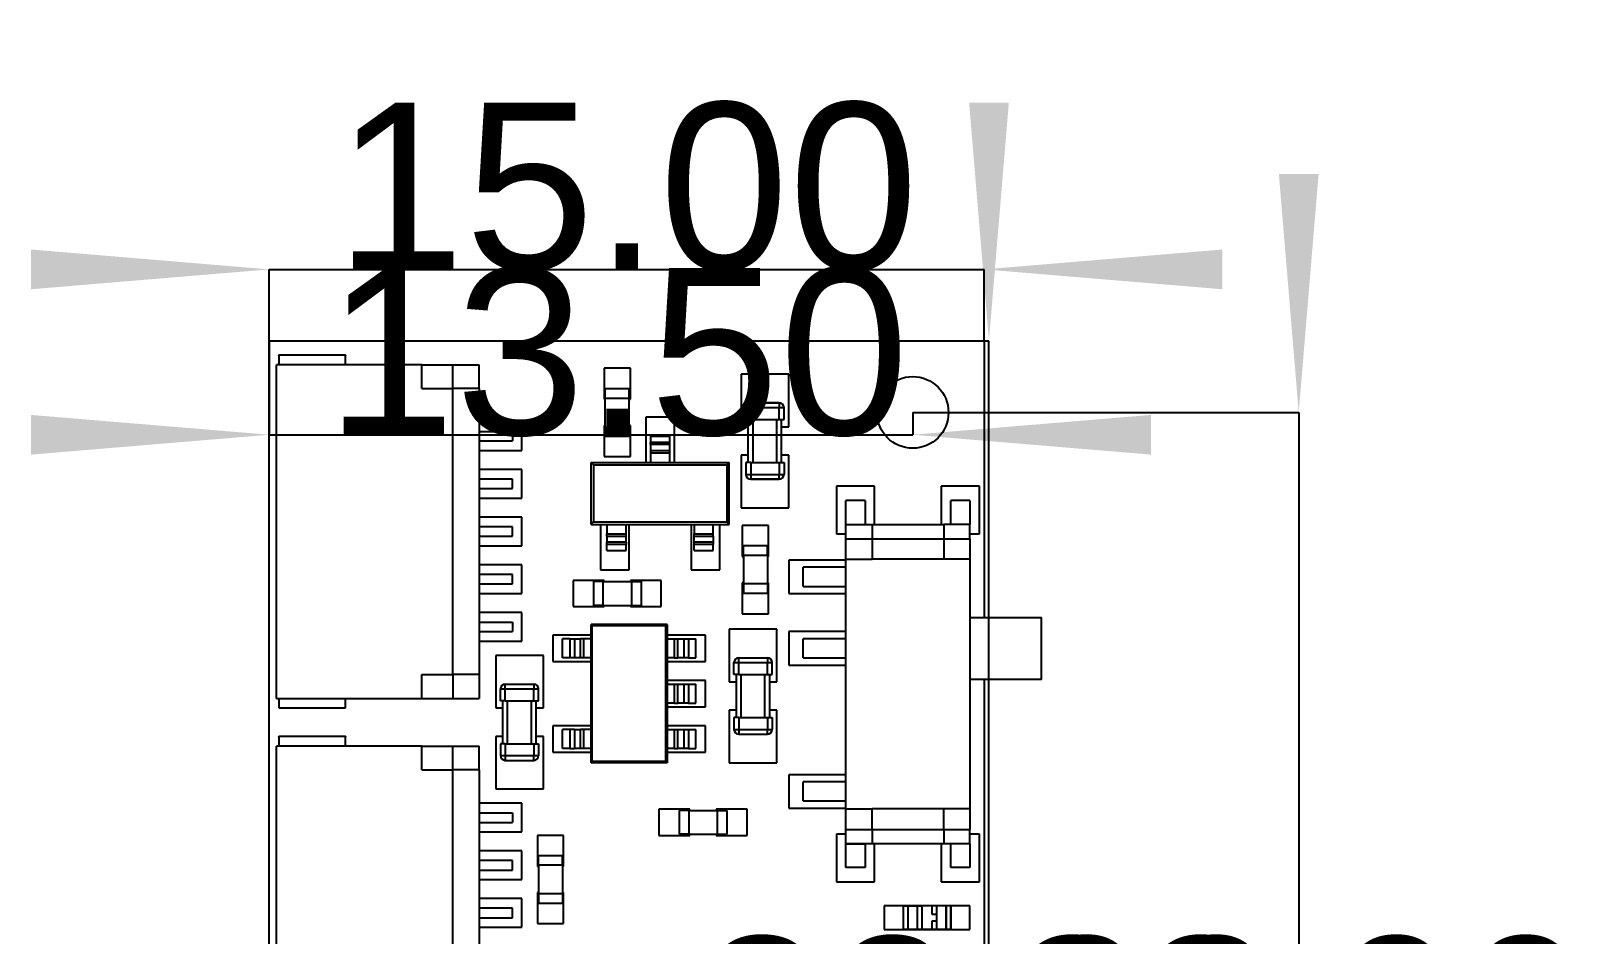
# Model space of a CAD drawing. Extents: x 119.2 to 174.2, y 86.4 to 135.7.
# Drawn here: x 141.6 to 174.16, y 111.49 to 130.45 of the extents above; entities that cross this region are included whole.
import ezdxf
from ezdxf.enums import TextEntityAlignment as Align

# ---------------------------------------------------------------- set-up
doc = ezdxf.new("R2010")
doc.units = 0
doc.layers.get('0').update_dxf_attribs({"linetype": 'CONTINUOUS'})
for name, color, linetype in [('Dimension', 7, 'CONTINUOUS'), ('Dimension001', 7, 'CONTINUOUS'), ('Dimension002', 7, 'CONTINUOUS'), ('Dimension003', 7, 'CONTINUOUS'), ('ProjItem010', 7, 'CONTINUOUS')]:
    doc.layers.add(name, color=color, linetype=linetype)
doc.styles.get("Standard").update_dxf_attribs({"font": 'arial.ttf'})
doc.dimstyles.get("Standard").update_dxf_attribs({"dimscale": 0, "dimtxt": 2.5, "dimasz": 2.5, "dimexe": 1.25, "dimexo": 0.625, "dimtad": 1, "dimtxsty": 'STANDARD', "dimcen": 2.5, "dimazin": 3, "dimtfac": 1, "dimtmove": 0, "dimatfit": 3})

# ---------------------------------------------------------------- blocks, each defined once
blk = doc.blocks.new('*Dimension')
at = {"color": 0}
for points in [[(141.6, 125.867), (141.6, 125.033), (146.6, 125.45)], [(166.6, 125.867), (166.6, 125.033), (161.6, 125.45)]]:
    blk.add_solid(points, dxfattribs=at)
at = {"layer": 'Dimension'}
for p, q in [((146.6, 123.95), (146.6, 125.45)), ((146.6, 125.45), (161.6, 125.45)), ((161.6, 123.95), (161.6, 125.45))]:
    blk.add_line(p, q, dxfattribs=at)
blk.add_text('15.00', height=3.5, dxfattribs=at).set_placement((154.1, 125.45), align=Align.CENTER)
blk = doc.blocks.new('*Dimension001')
at = {"color": 0}
for points in [[(168.617, 127.45), (167.783, 127.45), (168.2, 122.45)], [(168.617, 88.45), (167.783, 88.45), (168.2, 93.45)]]:
    blk.add_solid(points, dxfattribs=at)
at = {"layer": 'Dimension001'}
for p, q in [((160.1, 122.45), (168.2, 122.45)), ((168.2, 122.45), (168.2, 93.45)), ((160.1, 93.45), (168.2, 93.45))]:
    blk.add_line(p, q, dxfattribs=at)
blk.add_text('29.00', height=3.5, dxfattribs=at).set_placement((168.2, 107.95), align=Align.CENTER)
blk = doc.blocks.new('*Dimension002')
at = {"color": 0}
for points in [[(162.117, 128.95), (161.283, 128.95), (161.7, 123.95)], [(162.117, 86.95), (161.283, 86.95), (161.7, 91.95)]]:
    blk.add_solid(points, dxfattribs=at)
at = {"layer": 'Dimension002'}
for p, q in [((161.6, 123.95), (161.7, 123.95)), ((161.7, 91.95), (161.7, 123.95)), ((161.6, 91.95), (161.7, 91.95))]:
    blk.add_line(p, q, dxfattribs=at)
blk.add_text('32.00', height=3.5, dxfattribs=at).set_placement((161.7, 107.95), align=Align.CENTER)
blk = doc.blocks.new('*Dimension003')
at = {"color": 0}
for points in [[(141.6, 121.564), (141.6, 122.397), (146.6, 121.981)], [(165.1, 121.564), (165.1, 122.397), (160.1, 121.981)]]:
    blk.add_solid(points, dxfattribs=at)
at = {"layer": 'Dimension003'}
for p, q in [((146.6, 123.95), (146.6, 121.981)), ((160.1, 122.45), (160.1, 121.981)), ((146.6, 121.981), (160.1, 121.981))]:
    blk.add_line(p, q, dxfattribs=at)
blk.add_text('13.50', height=3.5, dxfattribs=at).set_placement((153.902, 121.981), align=Align.CENTER)

msp = doc.modelspace()

# ---------------------------------------------------------------- linework, layer by layer
at = {"layer": 'ProjItem010'}
for p, q in [((146.6, 91.95), (146.6, 123.95)), ((146.6, 123.95), (161.6, 123.95)), ((161.6, 123.95), (161.6, 118.15)), ((146.75, 116.45), (146.75, 123.45)), ((149.801, 123.45), (146.75, 123.45)), ((146.8, 123.646), (146.8, 123.45)), ((148.196, 123.65), (146.804, 123.65)), ((148.2, 123.45), (148.2, 123.646)), ((149.801, 122.95), (149.801, 123.45)), ((149.801, 123.45), (150.45, 123.45)), ((150.45, 123.45), (151, 123.45)), ((150.45, 122.95), (150.45, 123.45)), ((151, 122.95), (151, 123.45)), ((154.175, 123.375), (153.625, 123.375)), ((153.625, 123.375), (153.625, 122.725)), ((154.175, 122.725), (154.175, 123.375)), ((157.5, 123.25), (156.5, 123.25)), ((156.5, 123.25), (156.5, 122.15)), ((157.5, 122.15), (157.5, 123.25)), ((149.801, 122.95), (150.45, 122.95)), ((150.45, 116.95), (150.45, 122.95)), ((151, 122.95), (150.45, 122.95)), ((151, 122.95), (151, 116.95)), ((153.65, 122.95), (154.15, 122.95)), ((153.65, 122.75), (153.65, 122.95)), ((154.15, 122.75), (154.15, 122.95)), ((153.625, 122.725), (153.65, 122.725)), ((153.65, 122.75), (154.15, 122.75)), ((153.65, 122.75), (154.15, 122.75)), ((153.65, 122.15), (153.65, 122.75)), ((154.15, 122.15), (154.15, 122.75)), ((154.15, 122.725), (154.175, 122.725)), ((156.6, 122.3), (156.6, 122.55)), ((156.6, 122.3), (156.6, 122.55)), ((156.6, 122.3), (156.6, 122.55)), ((156.6, 122.3), (156.6, 122.55)), ((156.6, 122.3), (156.6, 122.55)), ((156.6, 122.3), (156.6, 122.55)), ((156.7, 122.65), (157.3, 122.65)), ((157.3, 122.65), (156.7, 122.65)), ((156.7, 122.65), (157.3, 122.65)), ((156.7, 122.65), (157.3, 122.65)), ((157.3, 122.65), (156.7, 122.65)), ((157.3, 122.65), (156.7, 122.65)), ((156.7, 122.3), (156.7, 122.55)), ((156.7, 122.55), (157.3, 122.55)), ((156.7, 122.3), (156.7, 122.55)), ((156.7, 122.55), (157.3, 122.55)), ((156.7, 122.3), (156.7, 122.55)), ((156.7, 122.55), (157.3, 122.55)), ((157.3, 122.3), (157.3, 122.55)), ((157.3, 122.3), (157.3, 122.55)), ((157.3, 122.3), (157.3, 122.55)), ((157.4, 122.3), (157.4, 122.55)), ((157.4, 122.3), (157.4, 122.55)), ((157.4, 122.3), (157.4, 122.55)), ((157.4, 122.3), (157.4, 122.55)), ((157.4, 122.3), (157.4, 122.55)), ((157.4, 122.3), (157.4, 122.55)), ((151.9, 122.25), (151, 122.25)), ((151.9, 121.65), (151.9, 122.25)), ((153.65, 122.175), (153.625, 122.175)), ((153.625, 122.175), (153.625, 121.525)), ((153.65, 122.15), (154.15, 122.15)), ((153.65, 122.15), (153.65, 121.95)), ((153.65, 122.15), (154.15, 122.15)), ((154.175, 122.175), (154.15, 122.175)), ((154.15, 122.15), (154.15, 121.95)), ((154.175, 121.525), (154.175, 122.175)), ((155.1, 122.35), (154.5, 122.35)), ((154.5, 122.35), (154.5, 121.4)), ((155.1, 121.4), (155.1, 122.35)), ((156.5, 122.15), (156.65, 122.15)), ((156.65, 121.4), (156.65, 122.3)), ((156.7, 122.3), (157.3, 122.3)), ((156.7, 122.3), (157.3, 122.3)), ((156.7, 122.3), (157.3, 122.3)), ((156.75, 121.4), (156.75, 122.3)), ((157.25, 121.4), (157.25, 122.3)), ((157.35, 121.4), (157.35, 122.3)), ((157.35, 121.4), (157.35, 122.3)), ((157.35, 122.15), (157.5, 122.15)), ((151, 122.05), (151.7, 122.05)), ((151, 121.85), (151.7, 121.85)), ((151.7, 122.05), (151.7, 121.85)), ((153.65, 121.95), (154.15, 121.95)), ((154.6, 121.95), (154.6, 121.818)), ((154.6, 121.95), (155, 121.95)), ((155, 121.818), (154.6, 121.818)), ((155, 121.95), (155, 121.818)), ((151, 121.65), (151.9, 121.65)), ((153.625, 121.525), (154.175, 121.525)), ((154.6, 121.773), (154.6, 121.65)), ((155, 121.773), (154.6, 121.773)), ((154.6, 121.65), (155, 121.65)), ((154.6, 121.6), (154.6, 121.4)), ((154.6, 121.6), (155, 121.6)), ((155, 121.773), (155, 121.65)), ((155, 121.6), (155, 121.4)), ((156.65, 121.55), (156.5, 121.55)), ((156.5, 121.55), (156.5, 120.45)), ((157.5, 121.55), (157.35, 121.55)), ((157.5, 120.45), (157.5, 121.55)), ((151.9, 121.25), (151, 121.25)), ((151.9, 120.65), (151.9, 121.25)), ((153.35, 121.4), (153.402, 121.348)), ((153.35, 121.4), (153.685, 121.4)), ((153.35, 120.1), (153.35, 121.4)), ((153.402, 121.348), (156.198, 121.348)), ((153.402, 121.348), (153.402, 120.152)), ((153.685, 121.4), (154.085, 121.4)), ((154.085, 121.4), (154.6, 121.4)), ((154.6, 121.4), (155, 121.4)), ((155, 121.4), (155.515, 121.4)), ((155.515, 121.4), (155.915, 121.4)), ((155.915, 121.4), (156.25, 121.4)), ((156.198, 121.348), (156.25, 121.4)), ((156.198, 121.348), (156.198, 120.152)), ((156.25, 120.1), (156.25, 121.4)), ((156.6, 121.4), (156.6, 121.15)), ((156.6, 121.4), (156.6, 121.15)), ((156.6, 121.4), (156.6, 121.15)), ((156.7, 121.4), (157.3, 121.4)), ((156.7, 121.4), (157.3, 121.4)), ((156.7, 121.4), (156.7, 121.15)), ((156.7, 121.4), (157.3, 121.4)), ((156.7, 121.4), (156.7, 121.15)), ((156.7, 121.4), (156.7, 121.15)), ((156.7, 121.15), (157.3, 121.15)), ((156.7, 121.15), (157.3, 121.15)), ((156.7, 121.15), (157.3, 121.15)), ((157.3, 121.4), (157.3, 121.15)), ((157.3, 121.4), (157.3, 121.15)), ((157.3, 121.4), (157.3, 121.15)), ((157.4, 121.4), (157.4, 121.15)), ((157.4, 121.4), (157.4, 121.15)), ((157.4, 121.4), (157.4, 121.15)), ((151.7, 121.05), (151, 121.05)), ((151, 120.85), (151.7, 120.85)), ((151.7, 120.85), (151.7, 121.05)), ((156.7, 121.05), (157.3, 121.05)), ((157.3, 121.05), (156.7, 121.05)), ((156.7, 121.05), (157.3, 121.05)), ((156.7, 121.05), (157.3, 121.05)), ((157.3, 121.05), (156.7, 121.05)), ((157.3, 121.05), (156.7, 121.05)), ((159.3, 120.9), (158.5, 120.9)), ((158.5, 120.9), (158.5, 119.9)), ((159.3, 120.1), (159.3, 120.9)), ((161.5, 120.9), (160.7, 120.9)), ((160.7, 120.9), (160.7, 120.1)), ((161.5, 119.9), (161.5, 120.9)), ((151, 120.65), (151.9, 120.65)), ((158.7, 120.1), (158.7, 120.6)), ((159.1, 120.6), (158.7, 120.6)), ((159.1, 120.6), (159.1, 120.1)), ((161.3, 120.6), (160.9, 120.6)), ((160.9, 120.1), (160.9, 120.6)), ((161.3, 120.6), (161.3, 120.1)), ((151.9, 120.25), (151, 120.25)), ((151.9, 119.65), (151.9, 120.25)), ((156.5, 120.45), (157.5, 120.45)), ((151.7, 120.05), (151, 120.05)), ((151, 119.85), (151.7, 119.85)), ((151.7, 119.85), (151.7, 120.05)), ((153.402, 120.152), (153.35, 120.1)), ((153.35, 120.1), (153.685, 120.1)), ((153.402, 120.152), (156.198, 120.152)), ((153.55, 120.1), (153.55, 119.15)), ((153.685, 120.1), (154.085, 120.1)), ((153.685, 120.1), (153.685, 119.9)), ((153.685, 119.9), (154.085, 119.9)), ((153.685, 119.85), (153.685, 119.727)), ((153.685, 119.85), (154.085, 119.85)), ((154.085, 120.1), (154.6, 120.1)), ((154.085, 119.9), (154.085, 120.1)), ((154.085, 119.727), (154.085, 119.85)), ((154.15, 119.15), (154.15, 120.1)), ((154.6, 120.1), (155, 120.1)), ((155, 120.1), (155.515, 120.1)), ((155.45, 120.1), (155.45, 119.15)), ((155.515, 120.1), (155.915, 120.1)), ((155.515, 120.1), (155.515, 119.9)), ((155.515, 119.9), (155.915, 119.9)), ((155.515, 119.727), (155.515, 119.85)), ((155.515, 119.85), (155.915, 119.85)), ((155.915, 120.1), (156.25, 120.1)), ((155.915, 119.9), (155.915, 120.1)), ((155.915, 119.85), (155.915, 119.727)), ((156.05, 119.15), (156.05, 120.1)), ((156.198, 120.152), (156.25, 120.1)), ((156.525, 120.075), (156.525, 119.425)), ((157.075, 120.075), (156.525, 120.075)), ((157.075, 119.425), (157.075, 120.075)), ((158.5, 119.9), (158.7, 119.9)), ((158.7, 120.1), (159.25, 120.1)), ((159.25, 120.1), (160.75, 120.1)), ((161.3, 120.1), (160.75, 120.1)), ((161.3, 119.9), (161.5, 119.9)), ((151, 119.65), (151.9, 119.65)), ((154.085, 119.727), (153.685, 119.727)), ((153.685, 119.55), (153.685, 119.682)), ((154.085, 119.682), (153.685, 119.682)), ((153.685, 119.55), (154.085, 119.55)), ((154.085, 119.55), (154.085, 119.682)), ((155.915, 119.727), (155.515, 119.727)), ((155.515, 119.55), (155.515, 119.682)), ((155.915, 119.682), (155.515, 119.682)), ((155.515, 119.55), (155.915, 119.55)), ((155.915, 119.55), (155.915, 119.682)), ((156.55, 119.45), (156.55, 119.65)), ((157.05, 119.65), (156.55, 119.65)), ((157.05, 119.45), (157.05, 119.65)), ((158.7, 119.37), (158.7, 119.8)), ((158.7, 119.8), (159.25, 119.8)), ((159.25, 119.8), (160.75, 119.8)), ((159.25, 119.8), (159.25, 119.37)), ((160.75, 119.8), (161.3, 119.8)), ((160.75, 119.8), (160.75, 119.37)), ((161.3, 119.8), (161.3, 119.37)), ((151.9, 119.25), (151, 119.25)), ((151.9, 118.65), (151.9, 119.25)), ((156.525, 119.425), (156.55, 119.425)), ((157.05, 119.45), (156.55, 119.45)), ((157.05, 119.45), (156.55, 119.45)), ((156.55, 119.45), (156.55, 118.85)), ((157.05, 119.45), (157.05, 118.85)), ((157.05, 119.425), (157.075, 119.425)), ((158.7, 119.35), (157.5, 119.35)), ((157.5, 119.35), (157.5, 118.65)), ((158.7, 119.2), (157.8, 119.2)), ((157.8, 118.8), (157.8, 119.2)), ((158.7, 114.13), (158.7, 119.37)), ((158.7, 119.37), (159.25, 119.37)), ((160.75, 119.37), (159.25, 119.37)), ((161.3, 119.37), (160.75, 119.37)), ((161.3, 119.37), (161.3, 114.13)), ((151.7, 119.05), (151, 119.05)), ((151.7, 118.85), (151.7, 119.05)), ((153.625, 118.925), (152.975, 118.925)), ((152.975, 118.925), (152.975, 118.375)), ((153.4, 118.9), (153.4, 118.4)), ((153.6, 118.9), (153.4, 118.9)), ((153.55, 119.15), (154.15, 119.15)), ((153.6, 118.9), (153.6, 118.4)), ((153.6, 118.9), (153.6, 118.4)), ((153.6, 118.9), (154.2, 118.9)), ((153.625, 118.9), (153.625, 118.925)), ((154.825, 118.925), (154.175, 118.925)), ((154.175, 118.925), (154.175, 118.9)), ((154.2, 118.9), (154.2, 118.4)), ((154.2, 118.9), (154.4, 118.9)), ((154.2, 118.9), (154.2, 118.4)), ((154.4, 118.9), (154.4, 118.4)), ((154.825, 118.375), (154.825, 118.925)), ((155.45, 119.15), (156.05, 119.15)), ((156.525, 118.875), (156.525, 118.225)), ((156.55, 118.875), (156.525, 118.875)), ((157.075, 118.875), (157.05, 118.875)), ((157.075, 118.225), (157.075, 118.875)), ((151, 118.85), (151.7, 118.85)), ((151, 118.65), (151.9, 118.65)), ((157.05, 118.85), (156.55, 118.85)), ((156.55, 118.85), (156.55, 118.65)), ((157.05, 118.85), (156.55, 118.85)), ((157.05, 118.65), (156.55, 118.65)), ((157.05, 118.85), (157.05, 118.65)), ((157.5, 118.65), (158.7, 118.65)), ((157.8, 118.8), (158.7, 118.8)), ((151.9, 118.25), (151, 118.25)), ((151.9, 117.65), (151.9, 118.25)), ((152.975, 118.375), (153.625, 118.375)), ((153.6, 118.4), (153.4, 118.4)), ((153.6, 118.4), (154.2, 118.4)), ((153.625, 118.375), (153.625, 118.4)), ((154.175, 118.4), (154.175, 118.375)), ((154.175, 118.375), (154.825, 118.375)), ((154.2, 118.4), (154.4, 118.4)), ((156.525, 118.225), (157.075, 118.225)), ((151, 118.05), (151.7, 118.05)), ((151.7, 118.05), (151.7, 117.85)), ((153.35, 115.1), (153.35, 118)), ((153.35, 118), (153.377, 117.973)), ((154.95, 118), (153.35, 118)), ((153.377, 115.127), (153.377, 117.973)), ((154.923, 117.973), (153.377, 117.973)), ((154.95, 118), (154.923, 117.973)), ((154.923, 115.127), (154.923, 117.973)), ((154.95, 118), (154.95, 115.1)), ((157.25, 117.9), (156.25, 117.9)), ((156.25, 117.9), (156.25, 116.8)), ((157.25, 116.8), (157.25, 117.9)), ((161.3, 118.15), (162.8, 118.15)), ((162.8, 116.85), (162.8, 118.15)), ((151, 117.85), (151.7, 117.85)), ((151, 117.65), (151.9, 117.65)), ((153.35, 117.775), (152.55, 117.775)), ((152.55, 117.775), (152.55, 117.225)), ((152.907, 117.7), (152.75, 117.7)), ((152.75, 117.3), (152.75, 117.7)), ((152.907, 117.7), (152.907, 117.3)), ((153.005, 117.7), (153.127, 117.7)), ((153.005, 117.7), (153.005, 117.3)), ((153.127, 117.3), (153.127, 117.7)), ((153.35, 117.7), (153.2, 117.7)), ((153.2, 117.3), (153.2, 117.7)), ((155.75, 117.775), (154.95, 117.775)), ((154.95, 117.7), (155.1, 117.7)), ((155.1, 117.3), (155.1, 117.7)), ((155.173, 117.7), (155.295, 117.7)), ((155.173, 117.3), (155.173, 117.7)), ((155.295, 117.7), (155.295, 117.3)), ((155.393, 117.7), (155.55, 117.7)), ((155.393, 117.7), (155.393, 117.3)), ((155.55, 117.3), (155.55, 117.7)), ((155.75, 117.225), (155.75, 117.775)), ((158.7, 117.85), (157.5, 117.85)), ((157.5, 117.85), (157.5, 117.15)), ((158.7, 117.7), (157.8, 117.7)), ((157.8, 117.3), (157.8, 117.7)), ((152.35, 117.35), (151.35, 117.35)), ((151.35, 117.35), (151.35, 116.25)), ((152.35, 116.25), (152.35, 117.35)), ((152.907, 117.3), (152.75, 117.3)), ((153.127, 117.3), (153.005, 117.3)), ((153.35, 117.3), (153.2, 117.3)), ((155.1, 117.3), (154.95, 117.3)), ((155.295, 117.3), (155.173, 117.3)), ((155.393, 117.3), (155.55, 117.3)), ((156.45, 117.3), (157.05, 117.3)), ((156.45, 117.3), (157.05, 117.3)), ((156.45, 117.3), (157.05, 117.3)), ((157.8, 117.3), (158.7, 117.3)), ((149.801, 116.95), (150.45, 116.95)), ((149.801, 116.45), (149.801, 116.95)), ((150.45, 116.95), (150.45, 116.45)), ((151, 116.95), (150.45, 116.95)), ((151, 116.95), (151, 116.45)), ((152.55, 117.225), (153.35, 117.225)), ((154.95, 117.225), (155.75, 117.225)), ((156.35, 116.95), (156.35, 117.2)), ((156.35, 116.95), (156.35, 117.2)), ((156.35, 116.95), (156.35, 117.2)), ((156.35, 116.95), (156.35, 117.2)), ((156.35, 116.95), (156.35, 117.2)), ((156.35, 116.95), (156.35, 117.2)), ((156.4, 116.05), (156.4, 116.95)), ((156.4, 116.05), (156.4, 116.95)), ((156.45, 116.95), (156.45, 117.2)), ((156.45, 117.2), (157.05, 117.2)), ((156.45, 116.95), (156.45, 117.2)), ((156.45, 117.2), (157.05, 117.2)), ((156.45, 116.95), (156.45, 117.2)), ((156.45, 117.2), (157.05, 117.2)), ((156.45, 116.95), (157.05, 116.95)), ((156.45, 116.95), (157.05, 116.95)), ((156.45, 116.95), (157.05, 116.95)), ((156.5, 116.05), (156.5, 116.95)), ((157, 116.05), (157, 116.95)), ((157.05, 116.95), (157.05, 117.2)), ((157.05, 116.95), (157.05, 117.2)), ((157.05, 116.95), (157.05, 117.2)), ((157.1, 116.05), (157.1, 116.95)), ((157.15, 116.95), (157.15, 117.2)), ((157.15, 116.95), (157.15, 117.2)), ((157.15, 116.95), (157.15, 117.2)), ((157.5, 117.15), (158.7, 117.15)), ((151.45, 116.4), (151.45, 116.65)), ((151.45, 116.4), (151.45, 116.65)), ((151.45, 116.4), (151.45, 116.65)), ((151.45, 116.4), (151.45, 116.65)), ((151.45, 116.4), (151.45, 116.65)), ((151.45, 116.4), (151.45, 116.65)), ((151.55, 116.75), (152.15, 116.75)), ((151.55, 116.75), (152.15, 116.75)), ((151.55, 116.75), (152.15, 116.75)), ((151.55, 116.4), (151.55, 116.65)), ((151.55, 116.65), (152.15, 116.65)), ((151.55, 116.4), (151.55, 116.65)), ((151.55, 116.65), (152.15, 116.65)), ((151.55, 116.4), (151.55, 116.65)), ((151.55, 116.65), (152.15, 116.65)), ((152.15, 116.4), (152.15, 116.65)), ((152.15, 116.4), (152.15, 116.65)), ((152.15, 116.4), (152.15, 116.65)), ((152.25, 116.4), (152.25, 116.65)), ((152.25, 116.4), (152.25, 116.65)), ((152.25, 116.4), (152.25, 116.65)), ((155.75, 116.825), (154.95, 116.825)), ((154.95, 116.75), (155.1, 116.75)), ((155.1, 116.35), (155.1, 116.75)), ((155.173, 116.75), (155.295, 116.75)), ((155.173, 116.35), (155.173, 116.75)), ((155.295, 116.75), (155.295, 116.35)), ((155.393, 116.75), (155.55, 116.75)), ((155.393, 116.75), (155.393, 116.35)), ((155.55, 116.35), (155.55, 116.75)), ((155.75, 116.275), (155.75, 116.825)), ((156.25, 116.8), (156.4, 116.8)), ((157.1, 116.8), (157.25, 116.8)), ((162.8, 116.85), (161.3, 116.85)), ((161.6, 116.85), (161.6, 110.95)), ((146.75, 116.45), (149.801, 116.45)), ((146.8, 116.45), (146.8, 116.25)), ((148.2, 116.25), (148.2, 116.45)), ((149.801, 116.45), (150.45, 116.45)), ((150.45, 116.45), (151, 116.45)), ((151.5, 115.5), (151.5, 116.4)), ((151.5, 115.5), (151.5, 116.4)), ((151.55, 116.4), (152.15, 116.4)), ((151.55, 116.4), (152.15, 116.4)), ((151.55, 116.4), (152.15, 116.4)), ((151.6, 115.5), (151.6, 116.4)), ((152.1, 115.5), (152.1, 116.4)), ((152.2, 115.5), (152.2, 116.4)), ((152.2, 115.5), (152.2, 116.4)), ((155.1, 116.35), (154.95, 116.35)), ((154.95, 116.275), (155.75, 116.275)), ((155.295, 116.35), (155.173, 116.35)), ((155.393, 116.35), (155.55, 116.35)), ((146.8, 116.25), (148.2, 116.25)), ((151.35, 116.25), (151.5, 116.25)), ((152.2, 116.25), (152.35, 116.25)), ((156.4, 116.2), (156.25, 116.2)), ((156.25, 116.2), (156.25, 115.1)), ((156.35, 116.05), (156.35, 115.8)), ((156.35, 116.05), (156.35, 115.8)), ((156.35, 116.05), (156.35, 115.8)), ((156.45, 116.05), (157.05, 116.05)), ((156.45, 116.05), (157.05, 116.05)), ((156.45, 116.05), (156.45, 115.8)), ((156.45, 116.05), (157.05, 116.05)), ((156.45, 116.05), (156.45, 115.8)), ((156.45, 116.05), (156.45, 115.8)), ((157.05, 116.05), (157.05, 115.8)), ((157.05, 116.05), (157.05, 115.8)), ((157.05, 116.05), (157.05, 115.8)), ((157.25, 116.2), (157.1, 116.2)), ((157.15, 116.05), (157.15, 115.8)), ((157.15, 116.05), (157.15, 115.8)), ((157.15, 116.05), (157.15, 115.8)), ((157.25, 115.1), (157.25, 116.2)), ((146.8, 115.646), (146.8, 115.45)), ((148.196, 115.65), (146.804, 115.65)), ((148.2, 115.45), (148.2, 115.646)), ((151.5, 115.65), (151.35, 115.65)), ((151.35, 115.65), (151.35, 114.55)), ((152.35, 115.65), (152.2, 115.65)), ((152.35, 114.55), (152.35, 115.65)), ((153.35, 115.875), (152.55, 115.875)), ((152.55, 115.875), (152.55, 115.325)), ((152.75, 115.4), (152.75, 115.8)), ((152.907, 115.8), (152.75, 115.8)), ((152.907, 115.8), (152.907, 115.4)), ((153.005, 115.8), (153.127, 115.8)), ((153.005, 115.8), (153.005, 115.4)), ((153.127, 115.4), (153.127, 115.8)), ((153.35, 115.8), (153.2, 115.8)), ((153.2, 115.4), (153.2, 115.8)), ((155.75, 115.875), (154.95, 115.875)), ((154.95, 115.8), (155.1, 115.8)), ((155.1, 115.4), (155.1, 115.8)), ((155.173, 115.8), (155.295, 115.8)), ((155.173, 115.4), (155.173, 115.8)), ((155.295, 115.8), (155.295, 115.4)), ((155.393, 115.8), (155.55, 115.8)), ((155.393, 115.8), (155.393, 115.4)), ((155.55, 115.4), (155.55, 115.8)), ((155.75, 115.325), (155.75, 115.875)), ((156.45, 115.8), (157.05, 115.8)), ((156.45, 115.8), (157.05, 115.8)), ((156.45, 115.8), (157.05, 115.8)), ((156.45, 115.7), (157.05, 115.7)), ((156.45, 115.7), (157.05, 115.7)), ((156.45, 115.7), (157.05, 115.7)), ((146.75, 108.45), (146.75, 115.45)), ((149.801, 115.45), (146.75, 115.45)), ((149.801, 114.95), (149.801, 115.45)), ((149.801, 115.45), (150.45, 115.45)), ((150.45, 115.45), (151, 115.45)), ((150.45, 114.95), (150.45, 115.45)), ((151, 114.95), (151, 115.45)), ((151.45, 115.5), (151.45, 115.25)), ((151.45, 115.5), (151.45, 115.25)), ((151.45, 115.5), (151.45, 115.25)), ((151.55, 115.5), (152.15, 115.5)), ((151.55, 115.5), (152.15, 115.5)), ((151.55, 115.5), (151.55, 115.25)), ((151.55, 115.5), (152.15, 115.5)), ((151.55, 115.5), (151.55, 115.25)), ((151.55, 115.5), (151.55, 115.25)), ((152.15, 115.5), (152.15, 115.25)), ((152.15, 115.5), (152.15, 115.25)), ((152.15, 115.5), (152.15, 115.25)), ((152.25, 115.5), (152.25, 115.25)), ((152.25, 115.5), (152.25, 115.25)), ((152.25, 115.5), (152.25, 115.25)), ((152.25, 115.5), (152.25, 115.25)), ((152.25, 115.5), (152.25, 115.25)), ((152.25, 115.5), (152.25, 115.25)), ((152.55, 115.325), (153.35, 115.325)), ((152.907, 115.4), (152.75, 115.4)), ((153.127, 115.4), (153.005, 115.4)), ((153.35, 115.4), (153.2, 115.4)), ((155.1, 115.4), (154.95, 115.4)), ((154.95, 115.325), (155.75, 115.325)), ((155.295, 115.4), (155.173, 115.4)), ((155.393, 115.4), (155.55, 115.4)), ((151.55, 115.25), (152.15, 115.25)), ((151.55, 115.25), (152.15, 115.25)), ((151.55, 115.25), (152.15, 115.25)), ((151.55, 115.15), (152.15, 115.15)), ((151.55, 115.15), (152.15, 115.15)), ((151.55, 115.15), (152.15, 115.15)), ((153.35, 115.1), (153.377, 115.127)), ((154.95, 115.1), (153.35, 115.1)), ((154.923, 115.127), (153.377, 115.127)), ((154.95, 115.1), (154.923, 115.127)), ((156.25, 115.1), (157.25, 115.1)), ((149.801, 114.95), (150.45, 114.95)), ((150.45, 108.95), (150.45, 114.95)), ((151, 114.95), (150.45, 114.95)), ((151, 114.95), (151, 108.95)), ((158.7, 114.85), (157.5, 114.85)), ((157.5, 114.85), (157.5, 114.15)), ((158.7, 114.7), (157.8, 114.7)), ((157.8, 114.3), (157.8, 114.7)), ((151.35, 114.55), (152.35, 114.55)), ((157.8, 114.3), (158.7, 114.3)), ((151.9, 114.25), (151, 114.25)), ((151, 114.05), (151.7, 114.05)), ((151.7, 114.05), (151.7, 113.85)), ((151.9, 113.65), (151.9, 114.25)), ((155.425, 114.125), (154.775, 114.125)), ((154.775, 114.125), (154.775, 113.575)), ((155.2, 114.1), (155.2, 113.6)), ((155.4, 114.1), (155.2, 114.1)), ((155.4, 114.1), (155.4, 113.6)), ((155.4, 114.1), (155.4, 113.6)), ((155.4, 114.1), (156, 114.1)), ((155.425, 114.1), (155.425, 114.125)), ((156.625, 114.125), (155.975, 114.125)), ((155.975, 114.125), (155.975, 114.1)), ((156, 114.1), (156, 113.6)), ((156, 114.1), (156.2, 114.1)), ((156, 114.1), (156, 113.6)), ((156.2, 114.1), (156.2, 113.6)), ((156.625, 113.575), (156.625, 114.125)), ((157.5, 114.15), (158.7, 114.15)), ((158.7, 113.7), (158.7, 114.13)), ((158.7, 114.13), (159.25, 114.13)), ((159.25, 113.7), (159.25, 114.13)), ((160.75, 114.13), (159.25, 114.13)), ((161.3, 114.13), (160.75, 114.13)), ((160.75, 113.7), (160.75, 114.13)), ((161.3, 114.13), (161.3, 113.7)), ((151, 113.85), (151.7, 113.85)), ((151, 113.65), (151.9, 113.65)), ((158.7, 113.7), (159.25, 113.7)), ((159.25, 113.7), (160.75, 113.7)), ((160.75, 113.7), (161.3, 113.7)), ((152.225, 113.575), (152.225, 112.925)), ((152.775, 113.575), (152.225, 113.575)), ((152.775, 112.925), (152.775, 113.575)), ((154.775, 113.575), (155.425, 113.575)), ((155.4, 113.6), (155.2, 113.6)), ((155.4, 113.6), (156, 113.6)), ((155.425, 113.575), (155.425, 113.6)), ((155.975, 113.6), (155.975, 113.575)), ((155.975, 113.575), (156.625, 113.575)), ((156, 113.6), (156.2, 113.6)), ((158.7, 113.6), (158.5, 113.6)), ((158.5, 113.6), (158.5, 112.6)), ((158.7, 113.4), (159.1, 113.4)), ((158.7, 112.9), (158.7, 113.4)), ((159.25, 113.4), (158.7, 113.4)), ((159.1, 113.4), (159.1, 112.9)), ((160.75, 113.4), (159.25, 113.4)), ((159.3, 112.6), (159.3, 113.4)), ((160.7, 113.4), (160.7, 112.6)), ((161.3, 113.4), (160.75, 113.4)), ((160.9, 112.9), (160.9, 113.4)), ((161.5, 113.6), (161.3, 113.6)), ((161.3, 113.4), (161.3, 112.9)), ((161.5, 112.6), (161.5, 113.6)), ((151.9, 113.25), (151, 113.25)), ((151.7, 113.05), (151, 113.05)), ((151.7, 112.85), (151.7, 113.05)), ((151.9, 112.65), (151.9, 113.25)), ((152.25, 112.95), (152.25, 113.15)), ((152.75, 113.15), (152.25, 113.15)), ((152.75, 112.95), (152.75, 113.15)), ((151, 112.85), (151.7, 112.85)), ((152.225, 112.925), (152.25, 112.925)), ((152.75, 112.95), (152.25, 112.95)), ((152.75, 112.95), (152.25, 112.95)), ((152.25, 112.95), (152.25, 112.35)), ((152.75, 112.95), (152.75, 112.35)), ((152.75, 112.925), (152.775, 112.925)), ((159.1, 112.9), (158.7, 112.9)), ((161.3, 112.9), (160.9, 112.9)), ((151, 112.65), (151.9, 112.65)), ((152.225, 112.375), (152.225, 111.725)), ((152.25, 112.375), (152.225, 112.375)), ((152.75, 112.35), (152.25, 112.35)), ((152.25, 112.35), (152.25, 112.15)), ((152.75, 112.35), (152.25, 112.35)), ((152.775, 112.375), (152.75, 112.375)), ((152.75, 112.35), (152.75, 112.15)), ((152.775, 111.725), (152.775, 112.375)), ((158.5, 112.6), (159.3, 112.6)), ((160.7, 112.6), (161.5, 112.6)), ((151.9, 112.25), (151, 112.25)), ((151.7, 112.05), (151, 112.05)), ((151.7, 111.85), (151.7, 112.05)), ((151.9, 111.65), (151.9, 112.25)), ((152.75, 112.15), (152.25, 112.15)), ((160.2, 112.1), (159.5, 112.1)), ((159.5, 112.1), (159.5, 111.6)), ((160.9, 112.1), (159.9, 112.1)), ((159.9, 112.1), (160.3, 112.1)), ((159.9, 112.1), (160.3, 112.1)), ((159.9, 112.1), (159.9, 111.6)), ((159.9, 112.1), (159.9, 111.6)), ((159.9, 112.1), (159.9, 111.6)), ((159.9, 112.1), (159.9, 111.6)), ((160.9, 112.1), (159.9, 112.1)), ((160, 112.1), (160, 111.6)), ((160.8, 112.1), (160, 112.1)), ((160.8, 112.1), (160, 112.1)), ((160, 112.1), (160, 111.6)), ((160.8, 112.1), (160, 112.1)), ((160.8, 112.1), (160, 112.1)), ((160, 112.1), (160, 111.6)), ((160, 112.1), (160, 111.6)), ((160.2, 111.6), (160.2, 112.1)), ((160.9, 112.1), (160.5, 112.1)), ((160.9, 112.1), (160.5, 112.1)), ((161.3, 112.1), (160.6, 112.1)), ((160.6, 112.1), (160.6, 111.6)), ((160.8, 111.6), (160.8, 112.1)), ((160.8, 112.1), (160.8, 111.6)), ((160.8, 111.6), (160.8, 112.1)), ((160.8, 112.1), (160.8, 111.6)), ((160.9, 111.6), (160.9, 112.1)), ((160.9, 112.1), (160.9, 111.6)), ((160.9, 111.6), (160.9, 112.1)), ((160.9, 112.1), (160.9, 111.6)), ((161.3, 111.6), (161.3, 112.1)), ((151, 111.85), (151.7, 111.85)), ((152.225, 111.725), (152.775, 111.725)), ((151, 111.65), (151.9, 111.65)), ((159.5, 111.6), (160.2, 111.6)), ((159.945, 111.601), (159.942, 111.601)), ((159.942, 111.601), (159.943, 111.601)), ((159.943, 111.601), (159.945, 111.601)), ((159.949, 111.601), (159.952, 111.601)), ((159.953, 111.601), (159.95, 111.601)), ((159.952, 111.601), (159.953, 111.601)), ((159.956, 111.601), (159.953, 111.601)), ((159.953, 111.601), (159.954, 111.601)), ((159.954, 111.601), (159.957, 111.601)), ((159.96, 111.601), (159.963, 111.601)), ((159.964, 111.601), (159.961, 111.601)), ((159.963, 111.601), (159.964, 111.601)), ((160, 111.6), (160.8, 111.6)), ((160, 111.6), (160.8, 111.6)), ((160.8, 111.6), (160, 111.6)), ((160.8, 111.6), (160, 111.6)), ((160.6, 111.6), (161.3, 111.6))]:
    msp.add_line(p, q, dxfattribs=at)
for centre, radius in [((146.804, 123.646), 0.004), ((148.196, 123.646), 0.004), ((160.1, 122.45), 0.751), ((146.804, 115.646), 0.004), ((148.196, 115.646), 0.004)]:
    msp.add_circle(centre, radius, dxfattribs=at)
for centre, start, end in [((156.7, 122.55), 90, 180), ((156.7, 122.55), 90, 180), ((156.7, 122.55), 90, 180), ((157.3, 122.55), 0, 90), ((157.3, 122.55), 0, 90), ((157.3, 122.55), 0, 90), ((157.3, 122.55), 0, 90), ((157.3, 122.55), 0, 90), ((157.3, 122.55), 0, 90), ((157.3, 122.55), 0, 90), ((156.7, 121.15), 180, -90), ((156.7, 121.15), -180, -90), ((156.7, 121.15), -180, -90), ((157.3, 121.15), -90, 0), ((157.3, 121.15), -90, 0), ((157.3, 121.15), -90, 0), ((157.3, 121.15), -90, 0), ((157.3, 121.15), -90, 0), ((156.45, 117.2), 90, 180), ((156.45, 117.2), 90, 180), ((156.45, 117.2), 90, 180), ((157.05, 117.2), 0, 90), ((157.05, 117.2), 0, 90), ((157.05, 117.2), 0, 90), ((151.55, 116.65), 90, 180), ((151.55, 116.65), 90, 180), ((151.55, 116.65), 90, 180), ((152.15, 116.65), 0, 90), ((152.15, 116.65), 0, 90), ((152.15, 116.65), 0, 90), ((156.45, 115.8), 180, -90), ((156.45, 115.8), -180, -90), ((156.45, 115.8), -180, -90), ((157.05, 115.8), -90, 0), ((157.05, 115.8), -90, 0), ((157.05, 115.8), -90, 0), ((151.55, 115.25), 180, -90), ((151.55, 115.25), 180, -90), ((151.55, 115.25), -180, -90), ((151.55, 115.25), 180, -90), ((151.55, 115.25), -180, -90), ((151.55, 115.25), 180, -90), ((151.55, 115.25), 180, -90), ((152.15, 115.25), -90, 0), ((152.15, 115.25), -90, 0), ((152.15, 115.25), -90, 0)]:
    msp.add_arc(centre, 0.1, start, end, dxfattribs=at)
msp.add_ellipse((161.3, 113.7), major_axis=(0, -0.3), ratio=0, start_param=0, end_param=-4.71239, dxfattribs=at)
for points, degree in [([(156.6, 122.55), (156.599, 122.55), (156.647, 122.55), (156.7, 122.55)], 3), ([(156.6, 122.55), (156.599, 122.55), (156.647, 122.55), (156.7, 122.55)], 3), ([(156.6, 122.55), (156.599, 122.55), (156.647, 122.55), (156.7, 122.55)], 3), ([(156.7, 122.55), (156.7, 122.603), (156.7, 122.651), (156.7, 122.65)], 3), ([(156.7, 122.55), (156.7, 122.603), (156.7, 122.651), (156.7, 122.65)], 3), ([(156.7, 122.55), (156.7, 122.603), (156.7, 122.651), (156.7, 122.65)], 3), ([(157.3, 122.65), (157.3, 122.651), (157.3, 122.603), (157.3, 122.55)], 3), ([(157.3, 122.65), (157.3, 122.651), (157.3, 122.603), (157.3, 122.55)], 3), ([(157.3, 122.65), (157.3, 122.651), (157.3, 122.603), (157.3, 122.55)], 3), ([(157.3, 122.55), (157.353, 122.55), (157.401, 122.55), (157.4, 122.55)], 3), ([(157.3, 122.55), (157.353, 122.55), (157.401, 122.55), (157.4, 122.55)], 3), ([(157.3, 122.55), (157.353, 122.55), (157.401, 122.55), (157.4, 122.55)], 3), ([(156.7, 122.3), (156.647, 122.3), (156.599, 122.3), (156.6, 122.3)], 3), ([(156.7, 122.3), (156.647, 122.3), (156.599, 122.3), (156.6, 122.3)], 3), ([(156.7, 122.3), (156.647, 122.3), (156.599, 122.3), (156.6, 122.3)], 3), ([(157.3, 122.3), (157.353, 122.3), (157.401, 122.3), (157.4, 122.3)], 3), ([(157.3, 122.3), (157.353, 122.3), (157.401, 122.3), (157.4, 122.3)], 3), ([(157.3, 122.3), (157.353, 122.3), (157.401, 122.3), (157.4, 122.3)], 3), ([(154.6, 121.773), (154.6, 121.787), (154.6, 121.818)], 2), ([(155, 121.818), (155, 121.787), (155, 121.773)], 2), ([(154.6, 121.65), (154.6, 121.635), (154.6, 121.6)], 2), ([(155, 121.65), (155, 121.635), (155, 121.6)], 2), ([(156.7, 121.4), (156.647, 121.4), (156.599, 121.4), (156.6, 121.4)], 3), ([(156.7, 121.4), (156.647, 121.4), (156.599, 121.4), (156.6, 121.4)], 3), ([(156.7, 121.4), (156.647, 121.4), (156.599, 121.4), (156.6, 121.4)], 3), ([(156.6, 121.15), (156.599, 121.15), (156.647, 121.15), (156.7, 121.15)], 3), ([(156.6, 121.15), (156.599, 121.15), (156.647, 121.15), (156.7, 121.15)], 3), ([(156.6, 121.15), (156.599, 121.15), (156.647, 121.15), (156.7, 121.15)], 3), ([(156.7, 121.15), (156.7, 121.097), (156.7, 121.049), (156.7, 121.05)], 3), ([(156.7, 121.15), (156.7, 121.097), (156.7, 121.049), (156.7, 121.05)], 3), ([(156.7, 121.15), (156.7, 121.097), (156.7, 121.049), (156.7, 121.05)], 3), ([(157.3, 121.4), (157.353, 121.4), (157.401, 121.4), (157.4, 121.4)], 3), ([(157.3, 121.4), (157.353, 121.4), (157.401, 121.4), (157.4, 121.4)], 3), ([(157.3, 121.4), (157.353, 121.4), (157.401, 121.4), (157.4, 121.4)], 3), ([(157.3, 121.15), (157.353, 121.15), (157.401, 121.15), (157.4, 121.15)], 3), ([(157.3, 121.05), (157.3, 121.049), (157.3, 121.097), (157.3, 121.15)], 3), ([(157.3, 121.05), (157.3, 121.049), (157.3, 121.097), (157.3, 121.15)], 3), ([(157.3, 121.15), (157.353, 121.15), (157.401, 121.15), (157.4, 121.15)], 3), ([(157.3, 121.15), (157.353, 121.15), (157.401, 121.15), (157.4, 121.15)], 3), ([(157.3, 121.05), (157.3, 121.049), (157.3, 121.097), (157.3, 121.15)], 3), ([(153.685, 119.85), (153.685, 119.865), (153.685, 119.9)], 2), ([(154.085, 119.85), (154.085, 119.865), (154.085, 119.9)], 2), ([(155.515, 119.85), (155.515, 119.865), (155.515, 119.9)], 2), ([(155.915, 119.85), (155.915, 119.865), (155.915, 119.9)], 2), ([(153.685, 119.682), (153.685, 119.713), (153.685, 119.727)], 2), ([(154.085, 119.727), (154.085, 119.713), (154.085, 119.682)], 2), ([(155.515, 119.682), (155.515, 119.713), (155.515, 119.727)], 2), ([(155.915, 119.727), (155.915, 119.713), (155.915, 119.682)], 2), ([(152.907, 117.7), (152.953, 117.7), (152.996, 117.7), (153.005, 117.7)], 3), ([(153.2, 117.7), (153.165, 117.7), (153.133, 117.7), (153.127, 117.7)], 3), ([(155.1, 117.7), (155.135, 117.7), (155.167, 117.7), (155.173, 117.7)], 3), ([(155.295, 117.7), (155.304, 117.7), (155.347, 117.7), (155.393, 117.7)], 3), ([(153.005, 117.3), (152.996, 117.3), (152.953, 117.3), (152.907, 117.3)], 3), ([(153.2, 117.3), (153.165, 117.3), (153.133, 117.3), (153.127, 117.3)], 3), ([(155.1, 117.3), (155.135, 117.3), (155.167, 117.3), (155.173, 117.3)], 3), ([(155.393, 117.3), (155.347, 117.3), (155.304, 117.3), (155.295, 117.3)], 3), ([(156.45, 117.2), (156.45, 117.253), (156.45, 117.301), (156.45, 117.3)], 3), ([(156.45, 117.2), (156.45, 117.253), (156.45, 117.301), (156.45, 117.3)], 3), ([(156.45, 117.2), (156.45, 117.253), (156.45, 117.301), (156.45, 117.3)], 3), ([(157.05, 117.3), (157.05, 117.301), (157.05, 117.253), (157.05, 117.2)], 3), ([(157.05, 117.3), (157.05, 117.301), (157.05, 117.253), (157.05, 117.2)], 3), ([(157.05, 117.3), (157.05, 117.301), (157.05, 117.253), (157.05, 117.2)], 3), ([(156.35, 117.2), (156.349, 117.2), (156.397, 117.2), (156.45, 117.2)], 3), ([(156.35, 117.2), (156.349, 117.2), (156.397, 117.2), (156.45, 117.2)], 3), ([(156.35, 117.2), (156.349, 117.2), (156.397, 117.2), (156.45, 117.2)], 3), ([(156.45, 116.95), (156.397, 116.95), (156.349, 116.95), (156.35, 116.95)], 3), ([(156.45, 116.95), (156.397, 116.95), (156.349, 116.95), (156.35, 116.95)], 3), ([(156.45, 116.95), (156.397, 116.95), (156.349, 116.95), (156.35, 116.95)], 3), ([(157.05, 117.2), (157.103, 117.2), (157.151, 117.2), (157.15, 117.2)], 3), ([(157.05, 117.2), (157.103, 117.2), (157.151, 117.2), (157.15, 117.2)], 3), ([(157.05, 117.2), (157.103, 117.2), (157.151, 117.2), (157.15, 117.2)], 3), ([(157.05, 116.95), (157.103, 116.95), (157.151, 116.95), (157.15, 116.95)], 3), ([(157.05, 116.95), (157.103, 116.95), (157.151, 116.95), (157.15, 116.95)], 3), ([(157.05, 116.95), (157.103, 116.95), (157.151, 116.95), (157.15, 116.95)], 3), ([(151.45, 116.65), (151.449, 116.65), (151.497, 116.65), (151.55, 116.65)], 3), ([(151.45, 116.65), (151.449, 116.65), (151.497, 116.65), (151.55, 116.65)], 3), ([(151.45, 116.65), (151.449, 116.65), (151.497, 116.65), (151.55, 116.65)], 3), ([(151.55, 116.65), (151.55, 116.703), (151.55, 116.751), (151.55, 116.75)], 3), ([(151.55, 116.65), (151.55, 116.703), (151.55, 116.751), (151.55, 116.75)], 3), ([(151.55, 116.65), (151.55, 116.703), (151.55, 116.751), (151.55, 116.75)], 3), ([(152.15, 116.75), (152.15, 116.751), (152.15, 116.703), (152.15, 116.65)], 3), ([(152.15, 116.75), (152.15, 116.751), (152.15, 116.703), (152.15, 116.65)], 3), ([(152.15, 116.75), (152.15, 116.751), (152.15, 116.703), (152.15, 116.65)], 3), ([(152.15, 116.65), (152.203, 116.65), (152.251, 116.65), (152.25, 116.65)], 3), ([(152.15, 116.65), (152.203, 116.65), (152.251, 116.65), (152.25, 116.65)], 3), ([(152.15, 116.65), (152.203, 116.65), (152.251, 116.65), (152.25, 116.65)], 3), ([(155.1, 116.75), (155.135, 116.75), (155.167, 116.75), (155.173, 116.75)], 3), ([(155.295, 116.75), (155.304, 116.75), (155.347, 116.75), (155.393, 116.75)], 3), ([(151.55, 116.4), (151.497, 116.4), (151.449, 116.4), (151.45, 116.4)], 3), ([(151.55, 116.4), (151.497, 116.4), (151.449, 116.4), (151.45, 116.4)], 3), ([(151.55, 116.4), (151.497, 116.4), (151.449, 116.4), (151.45, 116.4)], 3), ([(152.15, 116.4), (152.203, 116.4), (152.251, 116.4), (152.25, 116.4)], 3), ([(152.15, 116.4), (152.203, 116.4), (152.251, 116.4), (152.25, 116.4)], 3), ([(152.15, 116.4), (152.203, 116.4), (152.251, 116.4), (152.25, 116.4)], 3), ([(155.1, 116.35), (155.135, 116.35), (155.167, 116.35), (155.173, 116.35)], 3), ([(155.393, 116.35), (155.347, 116.35), (155.304, 116.35), (155.295, 116.35)], 3), ([(156.45, 116.05), (156.397, 116.05), (156.349, 116.05), (156.35, 116.05)], 3), ([(156.45, 116.05), (156.397, 116.05), (156.349, 116.05), (156.35, 116.05)], 3), ([(156.45, 116.05), (156.397, 116.05), (156.349, 116.05), (156.35, 116.05)], 3), ([(157.05, 116.05), (157.103, 116.05), (157.151, 116.05), (157.15, 116.05)], 3), ([(157.05, 116.05), (157.103, 116.05), (157.151, 116.05), (157.15, 116.05)], 3), ([(157.05, 116.05), (157.103, 116.05), (157.151, 116.05), (157.15, 116.05)], 3), ([(153.005, 115.8), (152.996, 115.8), (152.953, 115.8), (152.907, 115.8)], 3), ([(153.2, 115.8), (153.165, 115.8), (153.133, 115.8), (153.127, 115.8)], 3), ([(155.1, 115.8), (155.135, 115.8), (155.167, 115.8), (155.173, 115.8)], 3), ([(155.295, 115.8), (155.304, 115.8), (155.347, 115.8), (155.393, 115.8)], 3), ([(156.35, 115.8), (156.349, 115.8), (156.397, 115.8), (156.45, 115.8)], 3), ([(156.35, 115.8), (156.349, 115.8), (156.397, 115.8), (156.45, 115.8)], 3), ([(156.35, 115.8), (156.349, 115.8), (156.397, 115.8), (156.45, 115.8)], 3), ([(156.45, 115.8), (156.45, 115.747), (156.45, 115.699), (156.45, 115.7)], 3), ([(156.45, 115.8), (156.45, 115.747), (156.45, 115.699), (156.45, 115.7)], 3), ([(156.45, 115.8), (156.45, 115.747), (156.45, 115.699), (156.45, 115.7)], 3), ([(157.05, 115.8), (157.103, 115.8), (157.151, 115.8), (157.15, 115.8)], 3), ([(157.05, 115.7), (157.05, 115.699), (157.05, 115.747), (157.05, 115.8)], 3), ([(157.05, 115.7), (157.05, 115.699), (157.05, 115.747), (157.05, 115.8)], 3), ([(157.05, 115.8), (157.103, 115.8), (157.151, 115.8), (157.15, 115.8)], 3), ([(157.05, 115.8), (157.103, 115.8), (157.151, 115.8), (157.15, 115.8)], 3), ([(157.05, 115.7), (157.05, 115.699), (157.05, 115.747), (157.05, 115.8)], 3), ([(151.55, 115.5), (151.497, 115.5), (151.449, 115.5), (151.45, 115.5)], 3), ([(151.55, 115.5), (151.497, 115.5), (151.449, 115.5), (151.45, 115.5)], 3), ([(151.55, 115.5), (151.497, 115.5), (151.449, 115.5), (151.45, 115.5)], 3), ([(152.15, 115.5), (152.203, 115.5), (152.251, 115.5), (152.25, 115.5)], 3), ([(152.15, 115.5), (152.203, 115.5), (152.251, 115.5), (152.25, 115.5)], 3), ([(152.15, 115.5), (152.203, 115.5), (152.251, 115.5), (152.25, 115.5)], 3), ([(152.907, 115.4), (152.953, 115.4), (152.996, 115.4), (153.005, 115.4)], 3), ([(153.2, 115.4), (153.165, 115.4), (153.133, 115.4), (153.127, 115.4)], 3), ([(155.1, 115.4), (155.135, 115.4), (155.167, 115.4), (155.173, 115.4)], 3), ([(155.393, 115.4), (155.347, 115.4), (155.304, 115.4), (155.295, 115.4)], 3), ([(151.45, 115.25), (151.449, 115.25), (151.497, 115.25), (151.55, 115.25)], 3), ([(151.45, 115.25), (151.449, 115.25), (151.497, 115.25), (151.55, 115.25)], 3), ([(151.45, 115.25), (151.449, 115.25), (151.497, 115.25), (151.55, 115.25)], 3), ([(151.55, 115.25), (151.55, 115.197), (151.55, 115.149), (151.55, 115.15)], 3), ([(151.55, 115.25), (151.55, 115.197), (151.55, 115.149), (151.55, 115.15)], 3), ([(151.55, 115.25), (151.55, 115.197), (151.55, 115.149), (151.55, 115.15)], 3), ([(152.15, 115.25), (152.203, 115.25), (152.251, 115.25), (152.25, 115.25)], 3), ([(152.15, 115.15), (152.15, 115.149), (152.15, 115.197), (152.15, 115.25)], 3), ([(152.15, 115.15), (152.15, 115.149), (152.15, 115.197), (152.15, 115.25)], 3), ([(152.15, 115.25), (152.203, 115.25), (152.251, 115.25), (152.25, 115.25)], 3), ([(152.15, 115.25), (152.203, 115.25), (152.251, 115.25), (152.25, 115.25)], 3), ([(152.15, 115.15), (152.15, 115.149), (152.15, 115.197), (152.15, 115.25)], 3), ([(160.3, 111.6), (160.3, 112.1)], 1), ([(160.3, 111.6), (160.3, 112.1)], 1), ([(160.5, 112.1), (160.5, 111.925)], 1), ([(160.5, 112.1), (160.5, 111.925)], 1), ([(160.5, 111.925), (160.6, 111.925)], 1), ([(160.5, 111.925), (160.6, 111.925)], 1), ([(160.6, 111.775), (160.5, 111.775)], 1), ([(160.5, 111.775), (160.5, 111.6)], 1), ([(160.6, 111.775), (160.5, 111.775)], 1), ([(160.5, 111.775), (160.5, 111.6)], 1), ([(159.9, 111.6), (160.3, 111.6)], 1), ([(160.9, 111.6), (159.9, 111.6)], 1), ([(159.9, 111.6), (160.3, 111.6)], 1), ([(160.9, 111.6), (159.9, 111.6)], 1), ([(160.057, 111.601), (160.057, 111.601)], 1), ([(160.061, 111.601), (160.062, 111.601), (160.061, 111.601)], 2), ([(160.08, 111.601), (160.078, 111.601), (160.082, 111.601)], 2), ([(160.084, 111.601), (160.078, 111.601), (160.08, 111.601)], 2), ([(160.085, 111.601), (160.08, 111.601)], 1), ([(160.08, 111.601), (160.085, 111.601)], 1), ([(160.082, 111.601), (160.085, 111.601), (160.084, 111.601)], 2), ([(160.5, 111.6), (160.9, 111.6)], 1), ([(160.5, 111.6), (160.9, 111.6)], 1)]:
    msp.add_open_spline(points, degree=degree, dxfattribs=at)
for points, knots in [([(158.7, 119.8), (158.7, 119.879), (158.7, 119.956), (158.7, 120.012), (158.7, 120.069), (158.7, 120.098), (158.7, 120.1)], [3.14159, 3.14159, 3.14159, 3.14159, 3.92699, 3.92699, 3.92699, 4.71239, 4.71239, 4.71239, 4.71239]), ([(159.25, 120.1), (159.25, 120.098), (159.25, 120.069), (159.25, 120.012), (159.25, 119.956), (159.25, 119.879), (159.25, 119.8)], [0, 0, 0, 0, 0.785398, 0.785398, 0.785398, 1.5708, 1.5708, 1.5708, 1.5708]), ([(160.75, 120.1), (160.75, 120.098), (160.75, 120.069), (160.75, 120.012), (160.75, 119.956), (160.75, 119.879), (160.75, 119.8)], [0, 0, 0, 0, 0.785398, 0.785398, 0.785398, 1.5708, 1.5708, 1.5708, 1.5708]), ([(161.3, 119.8), (161.3, 119.879), (161.3, 119.956), (161.3, 120.012), (161.3, 120.069), (161.3, 120.098), (161.3, 120.1)], [3.14159, 3.14159, 3.14159, 3.14159, 3.92699, 3.92699, 3.92699, 4.71239, 4.71239, 4.71239, 4.71239]), ([(158.7, 113.4), (158.7, 113.402), (158.7, 113.431), (158.7, 113.488), (158.7, 113.544), (158.7, 113.621), (158.7, 113.7)], [4.71239, 4.71239, 4.71239, 4.71239, 5.49779, 5.49779, 5.49779, 6.28319, 6.28319, 6.28319, 6.28319]), ([(159.25, 113.7), (159.25, 113.621), (159.25, 113.544), (159.25, 113.488), (159.25, 113.431), (159.25, 113.402), (159.25, 113.4)], [1.5708, 1.5708, 1.5708, 1.5708, 2.35619, 2.35619, 2.35619, 3.14159, 3.14159, 3.14159, 3.14159]), ([(160.75, 113.7), (160.75, 113.621), (160.75, 113.544), (160.75, 113.488), (160.75, 113.431), (160.75, 113.402), (160.75, 113.4)], [1.5708, 1.5708, 1.5708, 1.5708, 2.35619, 2.35619, 2.35619, 3.14159, 3.14159, 3.14159, 3.14159])]:
    msp.add_open_spline(points, degree=3, knots=knots, dxfattribs=at)

# ---------------------------------------------------------------- dimensions: what is measured, and where the dimension line sits
at = {"layer": 'Dimension'}
dim = msp.add_linear_dim(base=(154.1, 125.45), p1=(146.6, 123.95), p2=(161.6, 123.95), text='15.00', dimstyle='STANDARD', dxfattribs=at)
dim.commit()
dim.dimension.update_dxf_attribs({"geometry": '*Dimension', "text_midpoint": (154.1, 130.45)})
at = {"layer": 'Dimension001'}
dim = msp.add_linear_dim(base=(168.2, 107.95), p1=(160.1, 122.45), p2=(160.1, 93.45), angle=90, text='29.00', dimstyle='STANDARD', dxfattribs=at)
dim.commit()
dim.dimension.update_dxf_attribs({"geometry": '*Dimension001', "text_midpoint": (163.2, 107.95)})
at = {"layer": 'Dimension002'}
dim = msp.add_linear_dim(base=(161.7, 107.95), p1=(161.6, 91.95), p2=(161.6, 123.95), angle=90, text='32.00', dimstyle='STANDARD', dxfattribs=at)
dim.commit()
dim.dimension.update_dxf_attribs({"geometry": '*Dimension002', "text_midpoint": (166.7, 107.95)})
at = {"layer": 'Dimension003'}
dim = msp.add_linear_dim(base=(153.902, 121.981), p1=(146.6, 123.95), p2=(160.1, 122.45), text='13.50', dimstyle='STANDARD', dxfattribs=at)
dim.commit()
dim.dimension.update_dxf_attribs({"geometry": '*Dimension003', "text_midpoint": (153.35, 126.95)})

doc.saveas('drawing.dxf')
